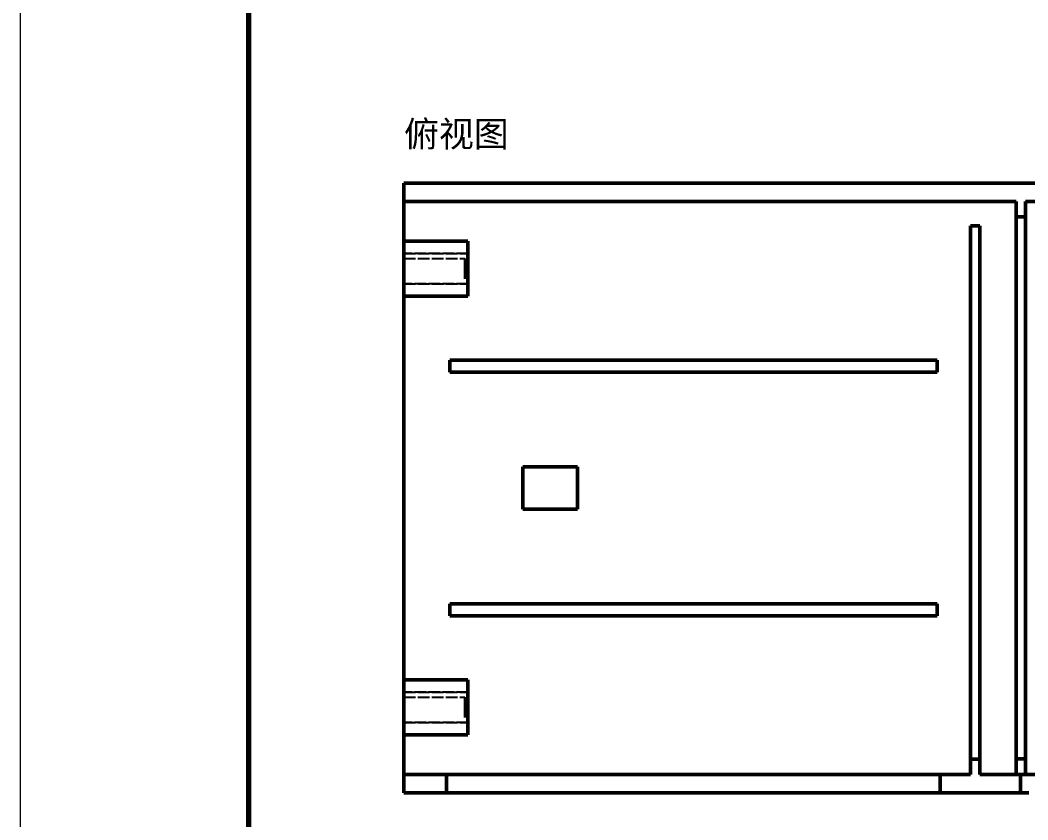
# Model space of a CAD drawing. Header units: millimetres. Extents: x 0 to 420, y 0 to 297.
# Drawn here: x 0 to 110.3, y 122 to 209.5 of the extents above; entities that cross this region are included whole.
import ezdxf

# ---------------------------------------------------------------- set-up
doc = ezdxf.new("R2010")
doc.units = ezdxf.units.MM
doc.linetypes.add('DASHED', pattern=[1.524, 1.27, -0.254])
for name, color, linetype, lineweight in [('FRAME', 7, 'CONTINUOUS', 70), ('HIDDEN', 8, 'DASHED', 25), ('TEXT', 7, 'CONTINUOUS', 25), ('VISIBLE', 7, 'CONTINUOUS', 50)]:
    doc.layers.add(name, color=color, linetype=linetype, lineweight=lineweight)
doc.styles.add('CJK', font='NotoSansCJK-Regular.ttc')

msp = doc.modelspace()

# ---------------------------------------------------------------- linework, layer by layer
at = {"layer": 'FRAME', "lineweight": 18}
msp.add_lwpolyline([(0, 0), (420, 0), (420, 297), (0, 297)], close=True, dxfattribs=at)
at = {"layer": 'FRAME'}
msp.add_lwpolyline([(25, 5), (415, 5), (415, 292), (25, 292)], close=True, dxfattribs=at)
at = {"layer": 'HIDDEN'}
for points in [[(42, 191.66667), (42, 191.6443)], [(42, 191.6443), (42, 191.57731)], [(42, 191.57731), (42, 191.46609)], [(42, 191.46609), (42, 191.31125)], [(42, 191.31125), (42, 191.11366)], [(42, 191.11366), (42, 190.87442)], [(42, 190.87442), (42, 190.59487)], [(42, 190.59487), (42, 190.27658)], [(42, 190.27658), (42, 189.92132)], [(42, 189.92132), (42, 189.53108)], [(42, 189.66667), (109, 189.66667)], [(109, 189.66667), (109, 189.64989)], [(110, 189.66667), (110, 189.64989)], [(110, 189.66667), (119.66667, 189.66667)], [(42, 189.53108), (42, 189.10805)], [(42, 189.10805), (42, 188.65459)], [(42, 188.65459), (42, 188.17323)], [(109, 189.64989), (109, 189.59965)], [(109, 189.59965), (109, 189.51623)], [(109, 189.51623), (109, 189.4001)], [(109, 189.4001), (109, 189.25191)], [(109, 189.25191), (109, 189.07248)], [(109, 189.07248), (109, 188.86282)], [(109, 188.86282), (109, 188.6241)], [(109, 188.6241), (109, 188.35766)], [(110, 189.64989), (110, 189.59965)], [(110, 189.59965), (110, 189.51623)], [(110, 189.51623), (110, 189.4001)], [(110, 189.4001), (110, 189.25191)], [(110, 189.25191), (110, 189.07248)], [(110, 189.07248), (110, 188.86282)], [(110, 188.86282), (110, 188.6241)], [(110, 188.6241), (110, 188.35766)], [(42, 188.17323), (42, 187.66667)], [(42, 187.66667), (42, 187.13774)], [(109, 188.35766), (109, 188.06498)], [(109, 188.06498), (109, 188)], [(109, 188), (110, 188)], [(109, 187.84957), (109, 187.7477)], [(109, 187.7477), (109, 187.73344)], [(109, 187.58524), (109, 187.40761)], [(110, 188.35766), (110, 188.06498)], [(110, 188.06498), (110, 188)], [(110, 187.84957), (110, 187.7477)], [(110, 187.7477), (110, 187.73344)], [(110, 187.58524), (110, 187.40761)], [(42, 187.13774), (42, 186.58939)], [(42, 186.58939), (42, 186.02471)], [(104, 187), (104, 186.62398)], [(104, 187), (105, 187)], [(104, 186.62398), (104, 186.23193)], [(105, 187), (105, 186.62398)], [(105, 186.62398), (105, 186.23193)], [(109, 187.40761), (109, 187.40581)], [(109, 187.19615), (109, 187.04659)], [(109, 187.04659), (109, 186.95743)], [(109, 186.69099), (109, 186.66667)], [(109, 186.66667), (109, 186.26997)], [(110, 187.40761), (110, 187.40581)], [(110, 187.19615), (110, 187.04659)], [(110, 187.04659), (110, 186.95743)], [(110, 186.69099), (110, 186.66667)], [(110, 186.66667), (110, 186.26997)], [(42, 186.02471), (42, 185.44683)], [(42, 185.44683), (42, 184.859)], [(42, 185.33274), (42, 185.33333)], [(42, 185.32011), (42, 185.33274)], [(42, 185.29114), (42, 185.32011)], [(42, 185.27887), (42, 185.30877)], [(42, 185.24599), (42, 185.29114)], [(42, 185.27232), (42, 185.27887)], [(42, 185.1849), (42, 185.24599)], [(49, 185.33333), (49, 185.33274)], [(49, 185.33274), (49, 185.32011)], [(49, 185.32011), (49, 185.29114)], [(49, 185.29114), (49, 185.24599)], [(49, 185.24599), (49, 185.1849)], [(104, 186.23193), (104, 186.19407)], [(104, 185.88203), (104, 185.82598)], [(104, 185.82598), (104, 185.40832)], [(104, 185.40832), (104, 184.98124)], [(105, 186.23193), (105, 186.19407)], [(105, 185.88203), (105, 185.82598)], [(105, 185.82598), (105, 185.40832)], [(105, 185.40832), (105, 184.98124)], [(109, 186.26997), (109, 185.85871)], [(109, 185.85871), (109, 185.4352)], [(109, 185.4352), (109, 185.00179)], [(110, 186.26997), (110, 185.85871)], [(110, 185.85871), (110, 185.4352)], [(110, 185.4352), (110, 185.00179)], [(42, 185.10821), (42, 185.1849)], [(42, 185.01634), (42, 185.10821)], [(42, 184.90978), (42, 185.01634)], [(42, 184.85804), (42, 184.96898)], [(42, 184.78913), (42, 184.90978)], [(42, 184.859), (42, 184.26451)], [(42, 184.85585), (42, 184.85804)], [(42, 184.65504), (42, 184.78913)], [(42, 184.50825), (42, 184.65504)], [(42, 184.34955), (42, 184.50825)], [(42, 184.43101), (42, 184.43648)], [(42, 184.27259), (42, 184.43101)], [(42, 184.17983), (42, 184.34955)], [(42, 184.26451), (42, 183.66667)], [(42, 184), (42, 184.17983)], [(49, 185.1849), (49, 185.10821)], [(49, 185.10821), (49, 185.01634)], [(49, 185.01634), (49, 184.90978)], [(49, 184.90978), (49, 184.78913)], [(49, 184.78913), (49, 184.65504)], [(49, 184.65504), (49, 184.50825)], [(49, 184.50825), (49, 184.34955)], [(49, 184.34955), (49, 184.17983)], [(49, 184.17983), (49, 184)], [(104, 184.98124), (104, 184.54702)], [(104, 184.54702), (104, 184.10804)], [(105, 184.98124), (105, 184.54702)], [(105, 184.54702), (105, 184.10804)], [(109, 185.00179), (109, 185)], [(109, 184.6033), (109, 184.56092)], [(109, 184.56092), (109, 184.11505)], [(110, 185.00179), (110, 185)], [(110, 184.6033), (110, 184.56092)], [(110, 184.56092), (110, 184.11505)], [(42, 184), (42, 184.09808)], [(42, 184), (49, 184)], [(49, 184), (42, 184)], [(42, 133), (42, 183.66667)], [(42, 183.43333), (48.66667, 183.43333)], [(42, 183.43026), (42, 183.43333)], [(42, 183.43333), (42, 183.43026)], [(42, 183.42105), (42, 183.43026)], [(42, 183.43026), (42, 183.42105)], [(42, 183.40575), (42, 183.42105)], [(42, 183.42105), (42, 183.40575)], [(42, 183.38446), (42, 183.40575)], [(42, 183.40575), (42, 183.38446)], [(42, 183.35729), (42, 183.38446)], [(42, 183.38446), (42, 183.35729)], [(42, 183.3244), (42, 183.35729)], [(42, 183.35729), (42, 183.3244)], [(42, 183.28596), (42, 183.3244)], [(42, 183.3244), (42, 183.28596)], [(42, 183.2422), (42, 183.28596)], [(42, 183.28596), (42, 183.2422)], [(42, 183.19335), (42, 183.2422)], [(42, 183.2422), (42, 183.19335)], [(42, 183.13969), (42, 183.19335)], [(42, 183.19335), (42, 183.13969)], [(42, 183.08152), (42, 183.13969)], [(42, 183.13969), (42, 183.08152)], [(42, 183.01917), (42, 183.08152)], [(42, 183.08152), (42, 183.01917)], [(48.66667, 183.43026), (48.66667, 183.43333)], [(48.66667, 183.43333), (48.66667, 183.43026)], [(48.66667, 183.42105), (48.66667, 183.43026)], [(48.66667, 183.43026), (48.66667, 183.42105)], [(48.66667, 183.40575), (48.66667, 183.42105)], [(48.66667, 183.42105), (48.66667, 183.40575)], [(48.66667, 183.38446), (48.66667, 183.40575)], [(48.66667, 183.40575), (48.66667, 183.38446)], [(48.66667, 183.35729), (48.66667, 183.38446)], [(48.66667, 183.38446), (48.66667, 183.35729)], [(48.66667, 183.3244), (48.66667, 183.35729)], [(48.66667, 183.35729), (48.66667, 183.3244)], [(48.66667, 183.28596), (48.66667, 183.3244)], [(48.66667, 183.3244), (48.66667, 183.28596)], [(48.66667, 183.2422), (48.66667, 183.28596)], [(48.66667, 183.28596), (48.66667, 183.2422)], [(48.66667, 183.19335), (48.66667, 183.2422)], [(48.66667, 183.2422), (48.66667, 183.19335)], [(48.66667, 183.13969), (48.66667, 183.19335)], [(48.66667, 183.19335), (48.66667, 183.13969)], [(48.66667, 183.08152), (48.66667, 183.13969)], [(48.66667, 183.13969), (48.66667, 183.08152)], [(48.66667, 183.01917), (48.66667, 183.08152)], [(48.66667, 183.08152), (48.66667, 183.01917)], [(49, 183.88895), (49, 184)], [(49, 183.77783), (49, 183.88895)], [(49, 183.66667), (49, 183.77783)], [(49, 183.66667), (49, 183.52071)], [(104, 184.10804), (104, 183.66667)], [(104, 183.66655), (104, 183.66667)], [(105, 184.10804), (105, 183.66667)], [(105, 183.66655), (105, 183.66667)], [(109, 184.11505), (109, 183.66667)], [(109, 183.33513), (109, 183.66667)], [(110, 184.11505), (110, 183.66667)], [(110, 183.33513), (110, 183.66667)], [(42, 182.95299), (42, 183.01917)], [(42, 183.01917), (42, 182.95299)], [(42, 182.88333), (42, 182.95299)], [(42, 182.95299), (42, 182.88333)], [(42, 182.81061), (42, 182.88333)], [(42, 182.88333), (42, 182.81061)], [(42, 182.73521), (42, 182.81061)], [(42, 182.81061), (42, 182.73521)], [(42, 182.65756), (42, 182.73521)], [(42, 182.73521), (42, 182.65756)], [(42, 182.57811), (42, 182.65756)], [(42, 182.65756), (42, 182.57811)], [(42, 182.49728), (42, 182.57811)], [(42, 182.57811), (42, 182.49728)], [(42, 182.41554), (42, 182.49728)], [(42, 182.49728), (42, 182.41554)], [(42, 182.33333), (42, 182.41554)], [(42, 182.41554), (42, 182.33333)], [(42, 182.25113), (42, 182.33333)], [(42, 182.33333), (42, 182.25113)], [(42, 182.16939), (42, 182.25113)], [(42, 182.25113), (42, 182.16939)], [(42, 182.08856), (42, 182.16939)], [(42, 182.16939), (42, 182.08856)], [(42, 182.0091), (42, 182.08856)], [(42, 182.08856), (42, 182.0091)], [(42, 181.93146), (42, 182.0091)], [(42, 182.0091), (42, 181.93146)], [(48.66667, 182.95299), (48.66667, 183.01917)], [(48.66667, 183.01917), (48.66667, 182.95299)], [(48.66667, 182.88333), (48.66667, 182.95299)], [(48.66667, 182.95299), (48.66667, 182.88333)], [(48.66667, 182.81061), (48.66667, 182.88333)], [(48.66667, 182.88333), (48.66667, 182.81061)], [(48.66667, 182.73521), (48.66667, 182.81061)], [(48.66667, 182.81061), (48.66667, 182.73521)], [(48.66667, 182.65756), (48.66667, 182.73521)], [(48.66667, 182.73521), (48.66667, 182.65756)], [(48.66667, 182.57811), (48.66667, 182.65756)], [(48.66667, 182.65756), (48.66667, 182.57811)], [(48.66667, 182.49728), (48.66667, 182.57811)], [(48.66667, 182.57811), (48.66667, 182.49728)], [(48.66667, 182.41554), (48.66667, 182.49728)], [(48.66667, 182.49728), (48.66667, 182.41554)], [(48.66667, 182.33333), (48.66667, 182.41554)], [(48.66667, 182.41554), (48.66667, 182.33333)], [(48.66667, 182.25113), (48.66667, 182.33333)], [(48.66667, 182.33333), (48.66667, 182.25113)], [(48.66667, 182.16939), (48.66667, 182.25113)], [(48.66667, 182.25113), (48.66667, 182.16939)], [(48.66667, 182.08856), (48.66667, 182.16939)], [(48.66667, 182.16939), (48.66667, 182.08856)], [(48.66667, 182.0091), (48.66667, 182.08856)], [(48.66667, 182.08856), (48.66667, 182.0091)], [(48.66667, 181.93146), (48.66667, 182.0091)], [(48.66667, 182.0091), (48.66667, 181.93146)], [(42, 181.85606), (42, 181.93146)], [(42, 181.93146), (42, 181.85606)], [(42, 181.78333), (42, 181.85606)], [(42, 181.85606), (42, 181.78333)], [(42, 181.71368), (42, 181.78333)], [(42, 181.78333), (42, 181.71368)], [(42, 181.64749), (42, 181.71368)], [(42, 181.71368), (42, 181.64749)], [(42, 181.58514), (42, 181.64749)], [(42, 181.64749), (42, 181.58514)], [(42, 181.52698), (42, 181.58514)], [(42, 181.58514), (42, 181.52698)], [(42, 181.47332), (42, 181.52698)], [(42, 181.52698), (42, 181.47332)], [(42, 181.42447), (42, 181.47332)], [(42, 181.47332), (42, 181.42447)], [(42, 181.38071), (42, 181.42447)], [(42, 181.42447), (42, 181.38071)], [(42, 181.34227), (42, 181.38071)], [(42, 181.38071), (42, 181.34227)], [(42, 181.30937), (42, 181.34227)], [(42, 181.34227), (42, 181.30937)], [(42, 181.2822), (42, 181.30937)], [(42, 181.30937), (42, 181.2822)], [(42, 181.26091), (42, 181.2822)], [(42, 181.2822), (42, 181.26091)], [(42, 181.24562), (42, 181.26091)], [(42, 181.26091), (42, 181.24562)], [(42, 181.23641), (42, 181.24562)], [(42, 181.24562), (42, 181.23641)], [(42, 181.23333), (42, 181.23641)], [(42, 181.23641), (42, 181.23333)], [(48.66667, 181.85606), (48.66667, 181.93146)], [(48.66667, 181.93146), (48.66667, 181.85606)], [(48.66667, 181.78333), (48.66667, 181.85606)], [(48.66667, 181.85606), (48.66667, 181.78333)], [(48.66667, 181.71368), (48.66667, 181.78333)], [(48.66667, 181.78333), (48.66667, 181.71368)], [(48.66667, 181.64749), (48.66667, 181.71368)], [(48.66667, 181.71368), (48.66667, 181.64749)], [(48.66667, 181.58514), (48.66667, 181.64749)], [(48.66667, 181.64749), (48.66667, 181.58514)], [(48.66667, 181.52698), (48.66667, 181.58514)], [(48.66667, 181.58514), (48.66667, 181.52698)], [(48.66667, 181.47332), (48.66667, 181.52698)], [(48.66667, 181.52698), (48.66667, 181.47332)], [(48.66667, 181.42447), (48.66667, 181.47332)], [(48.66667, 181.47332), (48.66667, 181.42447)], [(48.66667, 181.38071), (48.66667, 181.42447)], [(48.66667, 181.42447), (48.66667, 181.38071)], [(48.66667, 181.34227), (48.66667, 181.38071)], [(48.66667, 181.38071), (48.66667, 181.34227)], [(48.66667, 181.30937), (48.66667, 181.34227)], [(48.66667, 181.34227), (48.66667, 181.30937)], [(48.66667, 181.2822), (48.66667, 181.30937)], [(48.66667, 181.30937), (48.66667, 181.2822)], [(48.66667, 181.26091), (48.66667, 181.2822)], [(48.66667, 181.2822), (48.66667, 181.26091)], [(48.66667, 181.24562), (48.66667, 181.26091)], [(48.66667, 181.26091), (48.66667, 181.24562)], [(48.66667, 181.23641), (48.66667, 181.24562)], [(48.66667, 181.24562), (48.66667, 181.23641)], [(48.66667, 181.23333), (48.66667, 181.23641)], [(48.66667, 181.23641), (48.66667, 181.23333)], [(49, 180.66667), (42, 180.66667)], [(42, 180.66667), (49, 180.66667)], [(42, 180.48684), (42, 180.66667)], [(42, 180.66667), (42, 180.56859)], [(42, 180.31711), (42, 180.48684)], [(42, 180.15842), (42, 180.31711)], [(42, 180.01163), (42, 180.15842)], [(42, 179.87754), (42, 180.01163)], [(42, 179.75688), (42, 179.87754)], [(42, 179.65033), (42, 179.75688)], [(49, 180.75275), (49, 180.66667)], [(49, 180.66667), (49, 180.48684)], [(49, 180.48684), (49, 180.31711)], [(49, 180.31711), (49, 180.15842)], [(49, 180.15842), (49, 180.01163)], [(49, 180.01163), (49, 179.87754)], [(49, 179.87754), (49, 179.75688)], [(49, 179.75688), (49, 179.65033)], [(42, 179.55845), (42, 179.65033)], [(42, 179.48176), (42, 179.55845)], [(42, 179.42067), (42, 179.48176)], [(42, 179.37552), (42, 179.42067)], [(42, 179.34655), (42, 179.37552)], [(42, 179.33393), (42, 179.34655)], [(42, 179.33333), (42, 179.33393)], [(49, 179.65033), (49, 179.55845)], [(49, 179.55845), (49, 179.48176)], [(49, 179.48176), (49, 179.42067)], [(49, 179.42067), (49, 179.37552)], [(49, 179.37552), (49, 179.34655)], [(49, 179.34655), (49, 179.33393)], [(49, 179.33393), (49, 179.33333)], [(47, 172.33333), (100.33333, 172.33333)], [(47, 172.33333), (47, 171)], [(100.33333, 172.33333), (100.33333, 171)], [(47, 171), (100.33333, 171)], [(55, 156), (55, 160.66667)], [(55, 160.66667), (61, 160.66667)], [(61, 156), (61, 160.66667)], [(55, 156), (61, 156)], [(47, 145.66667), (100.33333, 145.66667)], [(47, 145.66667), (47, 144.33333)], [(100.33333, 145.66667), (100.33333, 144.33333)], [(47, 144.33333), (100.33333, 144.33333)], [(42, 137.33274), (42, 137.33333)], [(42, 137.32011), (42, 137.33274)], [(42, 137.29114), (42, 137.32011)], [(42, 137.24599), (42, 137.29114)], [(42, 137.1849), (42, 137.24599)], [(42, 137.10821), (42, 137.1849)], [(42, 137.01634), (42, 137.10821)], [(42, 136.90978), (42, 137.01634)], [(42, 136.78913), (42, 136.90978)], [(42, 136.65504), (42, 136.78913)], [(49, 137.33333), (49, 137.33274)], [(49, 137.33274), (49, 137.32011)], [(49, 137.32011), (49, 137.29114)], [(49, 137.29114), (49, 137.24599)], [(49, 137.24599), (49, 137.1849)], [(49, 137.1849), (49, 137.10821)], [(49, 137.10821), (49, 137.01634)], [(49, 137.01634), (49, 136.90978)], [(49, 136.90978), (49, 136.78913)], [(49, 136.78913), (49, 136.65504)], [(42, 136.50825), (42, 136.65504)], [(42, 136.34955), (42, 136.50825)], [(42, 136.17983), (42, 136.34955)], [(42, 136), (42, 136.17983)], [(42, 136.09808), (42, 136)], [(42, 136), (49, 136)], [(49, 136), (42, 136)], [(49, 136.65504), (49, 136.50825)], [(49, 136.50825), (49, 136.34955)], [(49, 136.34955), (49, 136.17983)], [(49, 136.17983), (49, 136)], [(49, 136), (49, 135.91392)], [(42, 135.43333), (48.66667, 135.43333)], [(42, 135.43026), (42, 135.43333)], [(42, 135.43333), (42, 135.43026)], [(42, 135.42105), (42, 135.43026)], [(42, 135.43026), (42, 135.42105)], [(42, 135.40575), (42, 135.42105)], [(42, 135.42105), (42, 135.40575)], [(42, 135.38446), (42, 135.40575)], [(42, 135.40575), (42, 135.38446)], [(42, 135.35729), (42, 135.38446)], [(42, 135.38446), (42, 135.35729)], [(42, 135.3244), (42, 135.35729)], [(42, 135.35729), (42, 135.3244)], [(42, 135.28596), (42, 135.3244)], [(42, 135.3244), (42, 135.28596)], [(42, 135.2422), (42, 135.28596)], [(42, 135.28596), (42, 135.2422)], [(42, 135.19335), (42, 135.2422)], [(42, 135.2422), (42, 135.19335)], [(42, 135.13969), (42, 135.19335)], [(42, 135.19335), (42, 135.13969)], [(42, 135.08152), (42, 135.13969)], [(42, 135.13969), (42, 135.08152)], [(42, 135.01917), (42, 135.08152)], [(42, 135.08152), (42, 135.01917)], [(42, 134.95299), (42, 135.01917)], [(42, 135.01917), (42, 134.95299)], [(42, 134.88333), (42, 134.95299)], [(42, 134.95299), (42, 134.88333)], [(42, 134.81061), (42, 134.88333)], [(42, 134.88333), (42, 134.81061)], [(42, 134.73521), (42, 134.81061)], [(42, 134.81061), (42, 134.73521)], [(42, 134.65756), (42, 134.73521)], [(42, 134.73521), (42, 134.65756)], [(42, 134.57811), (42, 134.65756)], [(42, 134.65756), (42, 134.57811)], [(42, 134.49728), (42, 134.57811)], [(42, 134.57811), (42, 134.49728)], [(48.66667, 135.43026), (48.66667, 135.43333)], [(48.66667, 135.43333), (48.66667, 135.43026)], [(48.66667, 135.42105), (48.66667, 135.43026)], [(48.66667, 135.43026), (48.66667, 135.42105)], [(48.66667, 135.40575), (48.66667, 135.42105)], [(48.66667, 135.42105), (48.66667, 135.40575)], [(48.66667, 135.38446), (48.66667, 135.40575)], [(48.66667, 135.40575), (48.66667, 135.38446)], [(48.66667, 135.35729), (48.66667, 135.38446)], [(48.66667, 135.38446), (48.66667, 135.35729)], [(48.66667, 135.3244), (48.66667, 135.35729)], [(48.66667, 135.35729), (48.66667, 135.3244)], [(48.66667, 135.28596), (48.66667, 135.3244)], [(48.66667, 135.3244), (48.66667, 135.28596)], [(48.66667, 135.2422), (48.66667, 135.28596)], [(48.66667, 135.28596), (48.66667, 135.2422)], [(48.66667, 135.19335), (48.66667, 135.2422)], [(48.66667, 135.2422), (48.66667, 135.19335)], [(48.66667, 135.13969), (48.66667, 135.19335)], [(48.66667, 135.19335), (48.66667, 135.13969)], [(48.66667, 135.08152), (48.66667, 135.13969)], [(48.66667, 135.13969), (48.66667, 135.08152)], [(48.66667, 135.01917), (48.66667, 135.08152)], [(48.66667, 135.08152), (48.66667, 135.01917)], [(48.66667, 134.95299), (48.66667, 135.01917)], [(48.66667, 135.01917), (48.66667, 134.95299)], [(48.66667, 134.88333), (48.66667, 134.95299)], [(48.66667, 134.95299), (48.66667, 134.88333)], [(48.66667, 134.81061), (48.66667, 134.88333)], [(48.66667, 134.88333), (48.66667, 134.81061)], [(48.66667, 134.73521), (48.66667, 134.81061)], [(48.66667, 134.81061), (48.66667, 134.73521)], [(48.66667, 134.65756), (48.66667, 134.73521)], [(48.66667, 134.73521), (48.66667, 134.65756)], [(48.66667, 134.57811), (48.66667, 134.65756)], [(48.66667, 134.65756), (48.66667, 134.57811)], [(48.66667, 134.49728), (48.66667, 134.57811)], [(48.66667, 134.57811), (48.66667, 134.49728)], [(42, 134.41554), (42, 134.49728)], [(42, 134.49728), (42, 134.41554)], [(42, 134.33333), (42, 134.41554)], [(42, 134.41554), (42, 134.33333)], [(42, 134.25113), (42, 134.33333)], [(42, 134.33333), (42, 134.25113)], [(42, 134.16939), (42, 134.25113)], [(42, 134.25113), (42, 134.16939)], [(42, 134.08856), (42, 134.16939)], [(42, 134.16939), (42, 134.08856)], [(42, 134.0091), (42, 134.08856)], [(42, 134.08856), (42, 134.0091)], [(42, 133.93146), (42, 134.0091)], [(42, 134.0091), (42, 133.93146)], [(42, 133.85606), (42, 133.93146)], [(42, 133.93146), (42, 133.85606)], [(42, 133.78333), (42, 133.85606)], [(42, 133.85606), (42, 133.78333)], [(42, 133.71368), (42, 133.78333)], [(42, 133.78333), (42, 133.71368)], [(42, 133.64749), (42, 133.71368)], [(42, 133.71368), (42, 133.64749)], [(42, 133.58514), (42, 133.64749)], [(42, 133.64749), (42, 133.58514)], [(42, 133.52698), (42, 133.58514)], [(42, 133.58514), (42, 133.52698)], [(42, 133.47332), (42, 133.52698)], [(42, 133.52698), (42, 133.47332)], [(42, 133.42447), (42, 133.47332)], [(42, 133.47332), (42, 133.42447)], [(42, 133.38071), (42, 133.42447)], [(42, 133.42447), (42, 133.38071)], [(48.66667, 134.41554), (48.66667, 134.49728)], [(48.66667, 134.49728), (48.66667, 134.41554)], [(48.66667, 134.33333), (48.66667, 134.41554)], [(48.66667, 134.41554), (48.66667, 134.33333)], [(48.66667, 134.25113), (48.66667, 134.33333)], [(48.66667, 134.33333), (48.66667, 134.25113)], [(48.66667, 134.16939), (48.66667, 134.25113)], [(48.66667, 134.25113), (48.66667, 134.16939)], [(48.66667, 134.08856), (48.66667, 134.16939)], [(48.66667, 134.16939), (48.66667, 134.08856)], [(48.66667, 134.0091), (48.66667, 134.08856)], [(48.66667, 134.08856), (48.66667, 134.0091)], [(48.66667, 133.93146), (48.66667, 134.0091)], [(48.66667, 134.0091), (48.66667, 133.93146)], [(48.66667, 133.85606), (48.66667, 133.93146)], [(48.66667, 133.93146), (48.66667, 133.85606)], [(48.66667, 133.78333), (48.66667, 133.85606)], [(48.66667, 133.85606), (48.66667, 133.78333)], [(48.66667, 133.71368), (48.66667, 133.78333)], [(48.66667, 133.78333), (48.66667, 133.71368)], [(48.66667, 133.64749), (48.66667, 133.71368)], [(48.66667, 133.71368), (48.66667, 133.64749)], [(48.66667, 133.58514), (48.66667, 133.64749)], [(48.66667, 133.64749), (48.66667, 133.58514)], [(48.66667, 133.52698), (48.66667, 133.58514)], [(48.66667, 133.58514), (48.66667, 133.52698)], [(48.66667, 133.47332), (48.66667, 133.52698)], [(48.66667, 133.52698), (48.66667, 133.47332)], [(48.66667, 133.42447), (48.66667, 133.47332)], [(48.66667, 133.47332), (48.66667, 133.42447)], [(48.66667, 133.38071), (48.66667, 133.42447)], [(48.66667, 133.42447), (48.66667, 133.38071)], [(42, 133.34227), (42, 133.38071)], [(42, 133.38071), (42, 133.34227)], [(42, 133.30937), (42, 133.34227)], [(42, 133.34227), (42, 133.30937)], [(42, 133.2822), (42, 133.30937)], [(42, 133.30937), (42, 133.2822)], [(42, 133.26091), (42, 133.2822)], [(42, 133.2822), (42, 133.26091)], [(42, 133.24562), (42, 133.26091)], [(42, 133.26091), (42, 133.24562)], [(42, 133.23641), (42, 133.24562)], [(42, 133.24562), (42, 133.23641)], [(42, 133.23333), (42, 133.23641)], [(42, 133.23641), (42, 133.23333)], [(42, 132.40216), (42, 133)], [(49, 132.66667), (42, 132.66667)], [(42, 132.66667), (49, 132.66667)], [(42, 132.48684), (42, 132.66667)], [(42, 132.56859), (42, 132.66667)], [(42, 132.31711), (42, 132.48684)], [(42, 131.80766), (42, 132.40216)], [(42, 132.23566), (42, 132.39408)], [(48.66667, 133.34227), (48.66667, 133.38071)], [(48.66667, 133.38071), (48.66667, 133.34227)], [(48.66667, 133.30937), (48.66667, 133.34227)], [(48.66667, 133.34227), (48.66667, 133.30937)], [(48.66667, 133.2822), (48.66667, 133.30937)], [(48.66667, 133.30937), (48.66667, 133.2822)], [(48.66667, 133.26091), (48.66667, 133.2822)], [(48.66667, 133.2822), (48.66667, 133.26091)], [(48.66667, 133.24562), (48.66667, 133.26091)], [(48.66667, 133.26091), (48.66667, 133.24562)], [(48.66667, 133.23641), (48.66667, 133.24562)], [(48.66667, 133.24562), (48.66667, 133.23641)], [(48.66667, 133.23333), (48.66667, 133.23641)], [(48.66667, 133.23641), (48.66667, 133.23333)], [(49, 133.14596), (49, 133)], [(49, 132.88884), (49, 133)], [(49, 132.77771), (49, 132.88884)], [(49, 132.66667), (49, 132.77771)], [(49, 132.66667), (49, 132.48684)], [(49, 132.48684), (49, 132.31711)], [(104, 133), (104, 133.33154)], [(104, 132.55162), (104, 133)], [(104, 132.10575), (104, 132.55162)], [(105, 133), (105, 133.33154)], [(105, 132.55162), (105, 133)], [(105, 132.10575), (105, 132.55162)], [(109, 133), (109, 133.36362)], [(109, 132.55162), (109, 133)], [(109, 132.52573), (109, 132.55162)], [(110, 133), (110, 133.36362)], [(110, 132.55162), (110, 133)], [(110, 132.52573), (110, 132.55162)], [(42, 132.15842), (42, 132.31711)], [(42, 132.23019), (42, 132.23566)], [(42, 132.01163), (42, 132.15842)], [(42, 131.87754), (42, 132.01163)], [(42, 131.75688), (42, 131.87754)], [(42, 131.80863), (42, 131.81082)], [(42, 131.69769), (42, 131.80863)], [(42, 131.21983), (42, 131.80766)], [(42, 131.65033), (42, 131.75688)], [(42, 131.55845), (42, 131.65033)], [(42, 131.48176), (42, 131.55845)], [(42, 131.42067), (42, 131.48176)], [(42, 131.37552), (42, 131.42067)], [(42, 131.3878), (42, 131.39435)], [(42, 131.35789), (42, 131.3878)], [(42, 131.34655), (42, 131.37552)], [(42, 131.33393), (42, 131.34655)], [(42, 131.33333), (42, 131.33393)], [(42, 130.64196), (42, 131.21983)], [(49, 132.31711), (49, 132.15842)], [(49, 132.15842), (49, 132.01163)], [(49, 132.01163), (49, 131.87754)], [(49, 131.87754), (49, 131.75688)], [(49, 131.75688), (49, 131.65033)], [(49, 131.65033), (49, 131.55845)], [(49, 131.55845), (49, 131.48176)], [(49, 131.48176), (49, 131.42067)], [(49, 131.42067), (49, 131.37552)], [(49, 131.37552), (49, 131.34655)], [(49, 131.34655), (49, 131.33393)], [(49, 131.33393), (49, 131.33333)], [(104, 132.06336), (104, 132.10575)], [(104, 131.66487), (104, 131.66667)], [(104, 131.23147), (104, 131.66487)], [(104, 130.80795), (104, 131.23147)], [(105, 132.06336), (105, 132.10575)], [(105, 131.66487), (105, 131.66667)], [(105, 131.23147), (105, 131.66487)], [(105, 130.80795), (105, 131.23147)], [(109, 132.10575), (109, 132.12278)], [(109, 131.66487), (109, 132.10575)], [(109, 131.23147), (109, 131.66487)], [(109, 130.80795), (109, 131.23147)], [(110, 132.10575), (110, 132.12278)], [(110, 131.66487), (110, 132.10575)], [(110, 131.23147), (110, 131.66487)], [(110, 130.80795), (110, 131.23147)], [(42, 130.07727), (42, 130.64196)], [(104, 130.3967), (104, 130.80795)], [(104, 130), (104, 130.3967)], [(105, 130.3967), (105, 130.80795)], [(105, 130), (105, 130.3967)], [(109, 130.3967), (109, 130.80795)], [(109, 130.35126), (109, 130.3967)], [(110, 130.3967), (110, 130.80795)], [(110, 130.35126), (110, 130.3967)], [(42, 129.52893), (42, 130.07727)], [(42, 129), (42, 129.52893)], [(104, 129.97568), (104, 130)], [(104, 129.62008), (104, 129.70923)], [(104, 129.47051), (104, 129.62008)], [(104, 129.25906), (104, 129.26085)], [(104, 129.08142), (104, 129.25906)], [(105, 129.97568), (105, 130)], [(105, 129.62008), (105, 129.70923)], [(105, 129.47051), (105, 129.62008)], [(105, 129.25906), (105, 129.26085)], [(105, 129.08142), (105, 129.25906)], [(109, 130), (109, 130.05882)], [(109, 129.62008), (109, 130)], [(109, 129.54894), (109, 129.62008)], [(109, 129.25906), (109, 129.33422)], [(109, 129.14788), (109, 129.25906)], [(110, 130), (110, 130.05882)], [(110, 129.62008), (110, 130)], [(110, 129.54894), (110, 129.62008)], [(110, 129.25906), (110, 129.33422)], [(110, 129.14788), (110, 129.25906)], [(42, 128.49344), (42, 129)], [(42, 128.01208), (42, 128.49344)], [(42, 127.55862), (42, 128.01208)], [(104, 128.91896), (104, 128.93323)], [(104, 128.8171), (104, 128.91896)], [(104, 128.66667), (105, 128.66667)], [(104, 128.60169), (104, 128.66667)], [(104, 128.30901), (104, 128.60169)], [(104, 128.04257), (104, 128.30901)], [(104, 127.80385), (104, 128.04257)], [(105, 128.91896), (105, 128.93323)], [(105, 128.8171), (105, 128.91896)], [(105, 128.60169), (105, 128.66667)], [(105, 128.30901), (105, 128.60169)], [(105, 128.04257), (105, 128.30901)], [(105, 127.80385), (105, 128.04257)], [(109, 128.91896), (109, 128.99092)], [(109, 128.86416), (109, 128.91896)], [(109, 128.60169), (109, 128.70382)], [(109, 128.30901), (109, 128.60169)], [(109, 128.04257), (109, 128.30901)], [(109, 127.80385), (109, 128.04257)], [(110, 128.91896), (110, 128.99092)], [(110, 128.86416), (110, 128.91896)], [(110, 128.60169), (110, 128.70382)], [(110, 128.30901), (110, 128.60169)], [(110, 128.04257), (110, 128.30901)], [(110, 127.80385), (110, 128.04257)], [(42, 127.13559), (42, 127.55862)], [(42, 126.74535), (42, 127.13559)], [(42, 127), (46.66667, 127)], [(46.66667, 127), (46.66667, 125)], [(100.66667, 127), (100.66667, 125)], [(100.66667, 127), (104, 127)], [(104, 127.59419), (104, 127.80385)], [(104, 127.41476), (104, 127.59419)], [(104, 127.26656), (104, 127.41476)], [(104, 127.15043), (104, 127.26656)], [(104, 127.06702), (104, 127.15043)], [(104, 127.01678), (104, 127.06702)], [(104, 127), (104, 127.01678)], [(105, 127.59419), (105, 127.80385)], [(105, 127.41476), (105, 127.59419)], [(105, 127.26656), (105, 127.41476)], [(105, 127.15043), (105, 127.26656)], [(105, 127.06702), (105, 127.15043)], [(105, 127.01678), (105, 127.06702)], [(105, 127), (105, 127.01678)], [(105, 127), (109, 127)], [(109, 127.59419), (109, 127.80385)], [(109, 127.41476), (109, 127.59419)], [(109, 127.26656), (109, 127.41476)], [(109, 127.15043), (109, 127.26656)], [(109, 127.06702), (109, 127.15043)], [(109, 127.01678), (109, 127.06702)], [(109, 127), (109, 127.01678)], [(109, 127), (109.46667, 127)], [(109.46667, 127), (109.46667, 125)], [(109.8826, 127), (110, 127)], [(110, 127.59419), (110, 127.80385)], [(110, 127.41476), (110, 127.59419)], [(110, 127.26656), (110, 127.41476)], [(110, 127.15043), (110, 127.26656)], [(110, 127.06702), (110, 127.15043)], [(110, 127.01678), (110, 127.06702)], [(110, 127), (110, 127.01678)], [(110, 127), (110.02936, 127)], [(42, 126.39009), (42, 126.74535)], [(42, 126.0718), (42, 126.39009)], [(42, 125.79225), (42, 126.0718)], [(42, 125.55301), (42, 125.79225)], [(42, 125.35542), (42, 125.55301)], [(42, 125.20058), (42, 125.35542)], [(42, 125.08935), (42, 125.20058)], [(42, 125.02237), (42, 125.08935)], [(42, 125), (42, 125.02237)]]:
    msp.add_lwpolyline(points, dxfattribs=at)
at = {"layer": 'VISIBLE'}
for points in [[(42, 191.66667), (42, 189.66667)], [(119.66667, 191.66667), (42, 191.66667)], [(109, 189.66667), (42, 189.66667)], [(42, 189.65106), (42, 189.66667)], [(109, 189.66667), (109, 188)], [(110, 189.66667), (110, 188)], [(119.66667, 189.66667), (110, 189.66667)], [(42, 189.6043), (42, 189.65106)], [(42, 189.52665), (42, 189.6043)], [(42, 189.41851), (42, 189.52665)], [(42, 189.28043), (42, 189.41851)], [(42, 189.11314), (42, 189.28043)], [(42, 188.91751), (42, 189.11314)], [(42, 188.69455), (42, 188.91751)], [(42, 188.44543), (42, 188.69455)], [(42, 188.17144), (42, 188.44543)], [(42, 187.87401), (42, 188.17144)], [(42, 187.55469), (42, 187.87401)], [(42, 187.21513), (42, 187.55469)], [(109, 187.98322), (109, 188)], [(109, 188), (109, 187.84957)], [(110, 188), (109, 188)], [(109, 187.93298), (109, 187.98322)], [(109, 187.84957), (109, 187.93298)], [(109, 187.73344), (109, 187.84957)], [(109, 187.58524), (109, 187.73344)], [(109, 187.73344), (109, 187.58524)], [(109, 187.40581), (109, 187.58524)], [(110, 187.98322), (110, 188)], [(110, 188), (110, 187.84957)], [(110, 187.93298), (110, 187.98322)], [(110, 187.84957), (110, 187.93298)], [(110, 187.73344), (110, 187.84957)], [(110, 187.58524), (110, 187.73344)], [(110, 187.73344), (110, 187.58524)], [(110, 187.40581), (110, 187.58524)], [(42, 186.85711), (42, 187.21513)], [(42, 186.48249), (42, 186.85711)], [(42, 186.09321), (42, 186.48249)], [(104, 187), (105, 187)], [(104, 186.75445), (104, 187)], [(104, 186.48536), (104, 186.75445)], [(104, 186.19407), (104, 186.48536)], [(105, 186.75445), (105, 187)], [(105, 186.48536), (105, 186.75445)], [(105, 186.19407), (105, 186.48536)], [(109, 187.19615), (109, 187.40581)], [(109, 187.40581), (109, 187.19615)], [(109, 186.95743), (109, 187.19615)], [(109, 186.69099), (109, 186.95743)], [(109, 186.95743), (109, 186.69099)], [(109, 186.39831), (109, 186.69099)], [(109, 186.08104), (109, 186.39831)], [(110, 187.19615), (110, 187.40581)], [(110, 187.40581), (110, 187.19615)], [(110, 186.95743), (110, 187.19615)], [(110, 186.69099), (110, 186.95743)], [(110, 186.95743), (110, 186.69099)], [(110, 186.39831), (110, 186.69099)], [(110, 186.08104), (110, 186.39831)], [(42, 185.69131), (42, 186.09321)], [(42, 185.30877), (42, 185.69131)], [(42, 185.33333), (42, 185.32895)], [(47.11378, 185.33333), (42, 185.33333)], [(42, 185.32895), (42, 185.30877)], [(42, 185.30877), (42, 185.27232)], [(42, 184.96898), (42, 185.27232)], [(42, 185.27232), (42, 185.21978)], [(47.11378, 185.33333), (49, 185.33333)], [(49, 185.32895), (49, 185.33333)], [(49, 185.30877), (49, 185.32895)], [(49, 185.27232), (49, 185.30877)], [(49, 185.21978), (49, 185.27232)], [(104, 185.88203), (104, 186.19407)], [(104, 186.19407), (104, 185.88203)], [(104, 185.55078), (104, 185.88203)], [(104, 185.20195), (104, 185.55078)], [(105, 185.88203), (105, 186.19407)], [(105, 186.19407), (105, 185.88203)], [(105, 185.55078), (105, 185.88203)], [(105, 185.20195), (105, 185.55078)], [(109, 185.74094), (109, 186.08104)], [(109, 185.37992), (109, 185.74094)], [(109, 185), (109, 185.37992)], [(110, 185.74094), (110, 186.08104)], [(110, 185.37992), (110, 185.74094)], [(110, 185), (110, 185.37992)], [(42, 185.21978), (42, 185.15145)], [(42, 185.15145), (42, 185.06769)], [(42, 185.06769), (42, 184.96898)], [(42, 184.96898), (42, 184.85585)], [(42, 184.43648), (42, 184.85585)], [(42, 184.85585), (42, 184.72891)], [(42, 184.72891), (42, 184.58886)], [(42, 184.58886), (42, 184.43648)], [(42, 184.43648), (42, 184.27259)], [(42, 184.09808), (42, 184.27259)], [(42, 184.27259), (42, 184.09808)], [(49, 185.15145), (49, 185.21978)], [(49, 185.06769), (49, 185.15145)], [(49, 184.96898), (49, 185.06769)], [(49, 184.85585), (49, 184.96898)], [(49, 184.72891), (49, 184.85585)], [(49, 184.58886), (49, 184.72891)], [(49, 184.43648), (49, 184.58886)], [(49, 184.27259), (49, 184.43648)], [(49, 184.09808), (49, 184.27259)], [(104, 184.83727), (104, 185.20195)], [(104, 184.45856), (104, 184.83727)], [(104, 184.06767), (104, 184.45856)], [(105, 184.83727), (105, 185.20195)], [(105, 184.45856), (105, 184.83727)], [(105, 184.06767), (105, 184.45856)], [(109, 184.6033), (109, 185)], [(109, 185), (109, 184.6033)], [(109, 184.19205), (109, 184.6033)], [(109, 183.76853), (109, 184.19205)], [(110, 184.6033), (110, 185)], [(110, 185), (110, 184.6033)], [(110, 184.19205), (110, 184.6033)], [(110, 183.76853), (110, 184.19205)], [(42, 184.09808), (42, 183.91392)], [(42, 183.91392), (42, 183.72111)], [(42, 183.72111), (42, 183.52071)], [(42, 183.52071), (42, 183.31381)], [(42, 183.31381), (42, 183.10155)], [(42, 183.10155), (42, 182.88508)], [(49, 183.91392), (49, 184.09808)], [(49, 183.72111), (49, 183.91392)], [(49, 183.52071), (49, 183.72111)], [(49, 183.31381), (49, 183.52071)], [(49, 183.52071), (49, 180.75275)], [(49, 183.10155), (49, 183.31381)], [(49, 182.88508), (49, 183.10155)], [(104, 183.66655), (104, 184.06767)], [(104, 183.25719), (104, 183.66655)], [(104, 133.33154), (104, 183.66655)], [(104, 182.8416), (104, 183.25719)], [(105, 183.66655), (105, 184.06767)], [(105, 183.25719), (105, 183.66655)], [(105, 133.33154), (105, 183.66655)], [(105, 182.8416), (105, 183.25719)], [(109, 183.33513), (109, 183.76853)], [(109, 182.89425), (109, 183.33513)], [(109, 133.36362), (109, 183.33513)], [(110, 183.33513), (110, 183.76853)], [(110, 182.89425), (110, 183.33513)], [(110, 133.36362), (110, 183.33513)], [(42, 182.88508), (42, 182.66559)], [(42, 182.66559), (42, 182.44429)], [(42, 182.44429), (42, 182.22238)], [(42, 182.22238), (42, 182.00107)], [(42, 182.00107), (42, 181.78159)], [(49, 182.66559), (49, 182.88508)], [(49, 182.44429), (49, 182.66559)], [(49, 182.22238), (49, 182.44429)], [(49, 182.00107), (49, 182.22238)], [(49, 181.78159), (49, 182.00107)], [(104, 182.42184), (104, 182.8416)], [(104, 182), (104, 182.42184)], [(104, 182), (104, 134.66667)], [(105, 182.42184), (105, 182.8416)], [(105, 182), (105, 182.42184)], [(105, 182), (105, 134.66667)], [(109, 182.44838), (109, 182.89425)], [(109, 182), (109, 182.44838)], [(109, 182), (109, 134.66667)], [(110, 182.44838), (110, 182.89425)], [(110, 182), (110, 182.44838)], [(110, 182), (110, 134.66667)], [(42, 181.78159), (42, 181.56512)], [(42, 181.56512), (42, 181.35286)], [(42, 181.35286), (42, 181.14596)], [(42, 181.14596), (42, 180.94556)], [(42, 180.94556), (42, 180.75275)], [(49, 181.56512), (49, 181.78159)], [(49, 181.35286), (49, 181.56512)], [(49, 181.14596), (49, 181.35286)], [(49, 180.94556), (49, 181.14596)], [(49, 180.75275), (49, 180.94556)], [(42, 180.75275), (42, 180.56859)], [(42, 180.56859), (42, 180.39408)], [(42, 180.56859), (42, 136.09808)], [(42, 180.39408), (42, 180.23019)], [(42, 180.23019), (42, 180.0778)], [(42, 180.0778), (42, 179.93776)], [(42, 179.93776), (42, 179.81082)], [(42, 179.81082), (42, 179.69769)], [(49, 180.56859), (49, 180.75275)], [(49, 180.39408), (49, 180.56859)], [(49, 180.23019), (49, 180.39408)], [(49, 180.0778), (49, 180.23019)], [(49, 179.93776), (49, 180.0778)], [(49, 179.81082), (49, 179.93776)], [(49, 179.69769), (49, 179.81082)], [(42, 179.69769), (42, 179.59897)], [(42, 179.59897), (42, 179.51522)], [(42, 179.51522), (42, 179.44689)], [(42, 179.44689), (42, 179.39435)], [(42, 179.39435), (42, 179.35789)], [(42, 179.35789), (42, 179.33772)], [(42, 179.33772), (42, 179.33333)], [(43.88622, 179.33333), (42, 179.33333)], [(43.88622, 179.33333), (49, 179.33333)], [(49, 179.59897), (49, 179.69769)], [(49, 179.51522), (49, 179.59897)], [(49, 179.44689), (49, 179.51522)], [(49, 179.39435), (49, 179.44689)], [(49, 179.35789), (49, 179.39435)], [(49, 179.33772), (49, 179.35789)], [(49, 179.33333), (49, 179.33772)], [(47, 172.33333), (100.33333, 172.33333)], [(47, 172.33333), (47, 171)], [(100.33333, 172.33333), (100.33333, 171)], [(47, 171), (100.33333, 171)], [(55, 160.66667), (61, 160.66667)], [(55, 156), (55, 160.66667)], [(61, 156), (61, 160.66667)], [(55, 156), (61, 156)], [(47, 145.66667), (100.33333, 145.66667)], [(47, 145.66667), (47, 144.33333)], [(100.33333, 145.66667), (100.33333, 144.33333)], [(47, 144.33333), (100.33333, 144.33333)], [(42, 137.33333), (42, 137.32895)], [(47.11378, 137.33333), (42, 137.33333)], [(42, 137.32895), (42, 137.30877)], [(42, 137.30877), (42, 137.27232)], [(42, 137.27232), (42, 137.21978)], [(42, 137.21978), (42, 137.15145)], [(42, 137.15145), (42, 137.06769)], [(42, 137.06769), (42, 136.96898)], [(42, 136.96898), (42, 136.85585)], [(42, 136.85585), (42, 136.72891)], [(42, 136.72891), (42, 136.58886)], [(47.11378, 137.33333), (49, 137.33333)], [(49, 137.32895), (49, 137.33333)], [(49, 137.30877), (49, 137.32895)], [(49, 137.27232), (49, 137.30877)], [(49, 137.21978), (49, 137.27232)], [(49, 137.15145), (49, 137.21978)], [(49, 137.06769), (49, 137.15145)], [(49, 136.96898), (49, 137.06769)], [(49, 136.85585), (49, 136.96898)], [(49, 136.72891), (49, 136.85585)], [(49, 136.58886), (49, 136.72891)], [(42, 136.58886), (42, 136.43648)], [(42, 136.43648), (42, 136.27259)], [(42, 136.27259), (42, 136.09808)], [(42, 136.09808), (42, 135.91392)], [(42, 135.91392), (42, 135.72111)], [(42, 135.72111), (42, 135.52071)], [(49, 136.43648), (49, 136.58886)], [(49, 136.27259), (49, 136.43648)], [(49, 136.09808), (49, 136.27259)], [(49, 135.91392), (49, 136.09808)], [(49, 135.91392), (49, 133.14596)], [(49, 135.72111), (49, 135.91392)], [(49, 135.52071), (49, 135.72111)], [(42, 135.52071), (42, 135.31381)], [(42, 135.31381), (42, 135.10155)], [(42, 135.10155), (42, 134.88508)], [(42, 134.88508), (42, 134.66559)], [(42, 134.66559), (42, 134.44429)], [(49, 135.31381), (49, 135.52071)], [(49, 135.10155), (49, 135.31381)], [(49, 134.88508), (49, 135.10155)], [(49, 134.66559), (49, 134.88508)], [(49, 134.44429), (49, 134.66559)], [(104, 134.21829), (104, 134.66667)], [(105, 134.21829), (105, 134.66667)], [(109, 134.22922), (109, 134.66667)], [(110, 134.22922), (110, 134.66667)], [(42, 134.44429), (42, 134.22238)], [(42, 134.22238), (42, 134.00107)], [(42, 134.00107), (42, 133.78159)], [(42, 133.78159), (42, 133.56512)], [(42, 133.56512), (42, 133.35286)], [(49, 134.22238), (49, 134.44429)], [(49, 134.00107), (49, 134.22238)], [(49, 133.78159), (49, 134.00107)], [(49, 133.56512), (49, 133.78159)], [(49, 133.35286), (49, 133.56512)], [(104, 133.77241), (104, 134.21829)], [(104, 133.33154), (104, 133.77241)], [(105, 133.77241), (105, 134.21829)], [(105, 133.33154), (105, 133.77241)], [(109, 133.7941), (109, 134.22922)], [(109, 133.36362), (109, 133.7941)], [(110, 133.7941), (110, 134.22922)], [(110, 133.36362), (110, 133.7941)], [(42, 133.35286), (42, 133.14596)], [(42, 133.14596), (42, 132.94556)], [(42, 132.94556), (42, 132.75275)], [(42, 132.75275), (42, 132.56859)], [(42, 132.56859), (42, 132.39408)], [(42, 132.39408), (42, 132.56859)], [(42, 132.39408), (42, 132.23019)], [(49, 133.14596), (49, 133.35286)], [(49, 132.94556), (49, 133.14596)], [(49, 132.75275), (49, 132.94556)], [(49, 132.56859), (49, 132.75275)], [(49, 132.39408), (49, 132.56859)], [(49, 132.23019), (49, 132.39408)], [(104, 132.89814), (104, 133.33154)], [(104, 132.47462), (104, 132.89814)], [(104, 132.06336), (104, 132.47462)], [(105, 132.89814), (105, 133.33154)], [(105, 132.47462), (105, 132.89814)], [(105, 132.06336), (105, 132.47462)], [(109, 132.94008), (109, 133.36362)], [(109, 132.52573), (109, 132.94008)], [(109, 132.12278), (109, 132.52573)], [(109, 132.12278), (109, 132.52573)], [(110, 132.94008), (110, 133.36362)], [(110, 132.52573), (110, 132.94008)], [(110, 132.12278), (110, 132.52573)], [(110, 132.12278), (110, 132.52573)], [(42, 132.23019), (42, 132.0778)], [(42, 131.81082), (42, 132.23019)], [(42, 132.0778), (42, 131.93776)], [(42, 131.93776), (42, 131.81082)], [(42, 131.81082), (42, 131.69769)], [(42, 131.69769), (42, 131.59897)], [(42, 131.39435), (42, 131.69769)], [(42, 131.59897), (42, 131.51522)], [(42, 131.51522), (42, 131.44689)], [(42, 131.44689), (42, 131.39435)], [(42, 131.39435), (42, 131.35789)], [(42, 131.35789), (42, 131.33772)], [(42, 130.97536), (42, 131.35789)], [(42, 131.33772), (42, 131.33333)], [(43.88622, 131.33333), (42, 131.33333)], [(43.88622, 131.33333), (49, 131.33333)], [(49, 132.0778), (49, 132.23019)], [(49, 131.93776), (49, 132.0778)], [(49, 131.81082), (49, 131.93776)], [(49, 131.69769), (49, 131.81082)], [(49, 131.59897), (49, 131.69769)], [(49, 131.51522), (49, 131.59897)], [(49, 131.44689), (49, 131.51522)], [(49, 131.39435), (49, 131.44689)], [(49, 131.35789), (49, 131.39435)], [(49, 131.33772), (49, 131.35789)], [(49, 131.33333), (49, 131.33772)], [(104, 131.66667), (104, 132.06336)], [(104, 131.66667), (104, 132.06336)], [(104, 131.28675), (104, 131.66667)], [(104, 130.92573), (104, 131.28675)], [(105, 131.66667), (105, 132.06336)], [(105, 131.66667), (105, 132.06336)], [(105, 131.28675), (105, 131.66667)], [(105, 130.92573), (105, 131.28675)], [(109, 131.73337), (109, 132.12278)], [(109, 131.35956), (109, 131.73337)], [(109, 131.00337), (109, 131.35956)], [(110, 131.73337), (110, 132.12278)], [(110, 131.35956), (110, 131.73337)], [(110, 131.00337), (110, 131.35956)], [(42, 130.57346), (42, 130.97536)], [(42, 130.18418), (42, 130.57346)], [(42, 129.80955), (42, 130.18418)], [(104, 130.58563), (104, 130.92573)], [(104, 130.26836), (104, 130.58563)], [(104, 129.97568), (104, 130.26836)], [(105, 130.58563), (105, 130.92573)], [(105, 130.26836), (105, 130.58563)], [(105, 129.97568), (105, 130.26836)], [(109, 130.66667), (109, 131.00337)], [(109, 130.35126), (109, 130.66667)], [(109, 130.05882), (109, 130.35126)], [(109, 130.05882), (109, 130.35126)], [(110, 130.66667), (110, 131.00337)], [(110, 130.35126), (110, 130.66667)], [(110, 130.05882), (110, 130.35126)], [(110, 130.05882), (110, 130.35126)], [(42, 129.45153), (42, 129.80955)], [(42, 129.11198), (42, 129.45153)], [(42, 128.79265), (42, 129.11198)], [(104, 129.70923), (104, 129.97568)], [(104, 129.70923), (104, 129.97568)], [(104, 129.47051), (104, 129.70923)], [(104, 129.26085), (104, 129.47051)], [(104, 129.26085), (104, 129.47051)], [(104, 129.08142), (104, 129.26085)], [(104, 128.93323), (104, 129.08142)], [(104, 128.93323), (104, 129.08142)], [(105, 129.70923), (105, 129.97568)], [(105, 129.70923), (105, 129.97568)], [(105, 129.47051), (105, 129.70923)], [(105, 129.26085), (105, 129.47051)], [(105, 129.26085), (105, 129.47051)], [(105, 129.08142), (105, 129.26085)], [(105, 128.93323), (105, 129.08142)], [(105, 128.93323), (105, 129.08142)], [(109, 129.7909), (109, 130.05882)], [(109, 129.54894), (109, 129.7909)], [(109, 129.33422), (109, 129.54894)], [(109, 129.33422), (109, 129.54894)], [(109, 129.14788), (109, 129.33422)], [(109, 128.99092), (109, 129.14788)], [(109, 128.99092), (109, 129.14788)], [(110, 129.7909), (110, 130.05882)], [(110, 129.54894), (110, 129.7909)], [(110, 129.33422), (110, 129.54894)], [(110, 129.33422), (110, 129.54894)], [(110, 129.14788), (110, 129.33422)], [(110, 128.99092), (110, 129.14788)], [(110, 128.99092), (110, 129.14788)], [(42, 128.49522), (42, 128.79265)], [(42, 128.22123), (42, 128.49522)], [(42, 127.97211), (42, 128.22123)], [(42, 127.74916), (42, 127.97211)], [(104, 128.8171), (104, 128.93323)], [(104, 128.73368), (104, 128.8171)], [(104, 128.66667), (104, 128.8171)], [(104, 128.68344), (104, 128.73368)], [(104, 128.66667), (104, 128.68344)], [(104, 128.66667), (105, 128.66667)], [(104, 128.66667), (104, 127)], [(105, 128.8171), (105, 128.93323)], [(105, 128.73368), (105, 128.8171)], [(105, 128.66667), (105, 128.8171)], [(105, 128.68344), (105, 128.73368)], [(105, 128.66667), (105, 128.68344)], [(105, 128.66667), (105, 127)], [(109, 128.86416), (109, 128.99092)], [(109, 128.76829), (109, 128.86416)], [(109, 128.70382), (109, 128.86416)], [(109, 128.70382), (109, 128.76829)], [(109, 128.70382), (110, 128.70382)], [(109, 128.70382), (109, 127)], [(110, 128.86416), (110, 128.99092)], [(110, 128.76829), (110, 128.86416)], [(110, 128.70382), (110, 128.86416)], [(110, 128.70382), (110, 128.76829)], [(110, 128.70382), (110, 127)], [(42, 127.55353), (42, 127.74916)], [(42, 127.38624), (42, 127.55353)], [(42, 127.24816), (42, 127.38624)], [(42, 127.14002), (42, 127.24816)], [(42, 127.06236), (42, 127.14002)], [(42, 127.01561), (42, 127.06236)], [(42, 127), (42, 127.01561)], [(42, 127), (46.66667, 127)], [(42, 127), (42, 125)], [(46.66667, 127), (100.66667, 127)], [(46.66667, 127), (100.66667, 127)], [(46.66667, 127), (46.66667, 125)], [(100.66667, 127), (100.66667, 125)], [(100.66667, 127), (104, 127)], [(105, 127), (109.46667, 127)], [(109.46667, 127), (109.46667, 125)], [(109.46667, 127), (109.47841, 127)], [(109.46667, 127), (109.8826, 127)], [(109.47841, 127), (109.51358, 127)], [(109.51358, 127), (109.57197, 127)], [(109.57197, 127), (109.65326, 127)], [(109.65326, 127), (109.757, 127)], [(109.757, 127), (109.8826, 127)], [(109.8826, 127), (110.02936, 127)], [(110.02936, 127), (110.19646, 127)], [(110.02936, 127), (173.2, 127)], [(110.19646, 127), (110.38297, 127)], [(42, 125), (46.66667, 125)], [(46.66667, 125), (100.66667, 125)], [(100.66667, 125), (109.46667, 125)], [(109.46667, 125), (109.47841, 125)], [(109.47841, 125), (109.51358, 125)], [(109.51358, 125), (109.57197, 125)], [(109.57197, 125), (109.65326, 125)], [(109.65326, 125), (109.757, 125)], [(109.757, 125), (109.8826, 125)], [(109.8826, 125), (110.02936, 125)], [(110.02936, 125), (110.19646, 125)], [(110.19646, 125), (110.38297, 125)]]:
    msp.add_lwpolyline(points, dxfattribs=at)

# ---------------------------------------------------------------- texts
at = {"layer": 'TEXT', "style": 'CJK'}
msp.add_text('俯视图', height=2.8, dxfattribs=at).set_placement((42, 195.66667))

doc.saveas('drawing.dxf')
